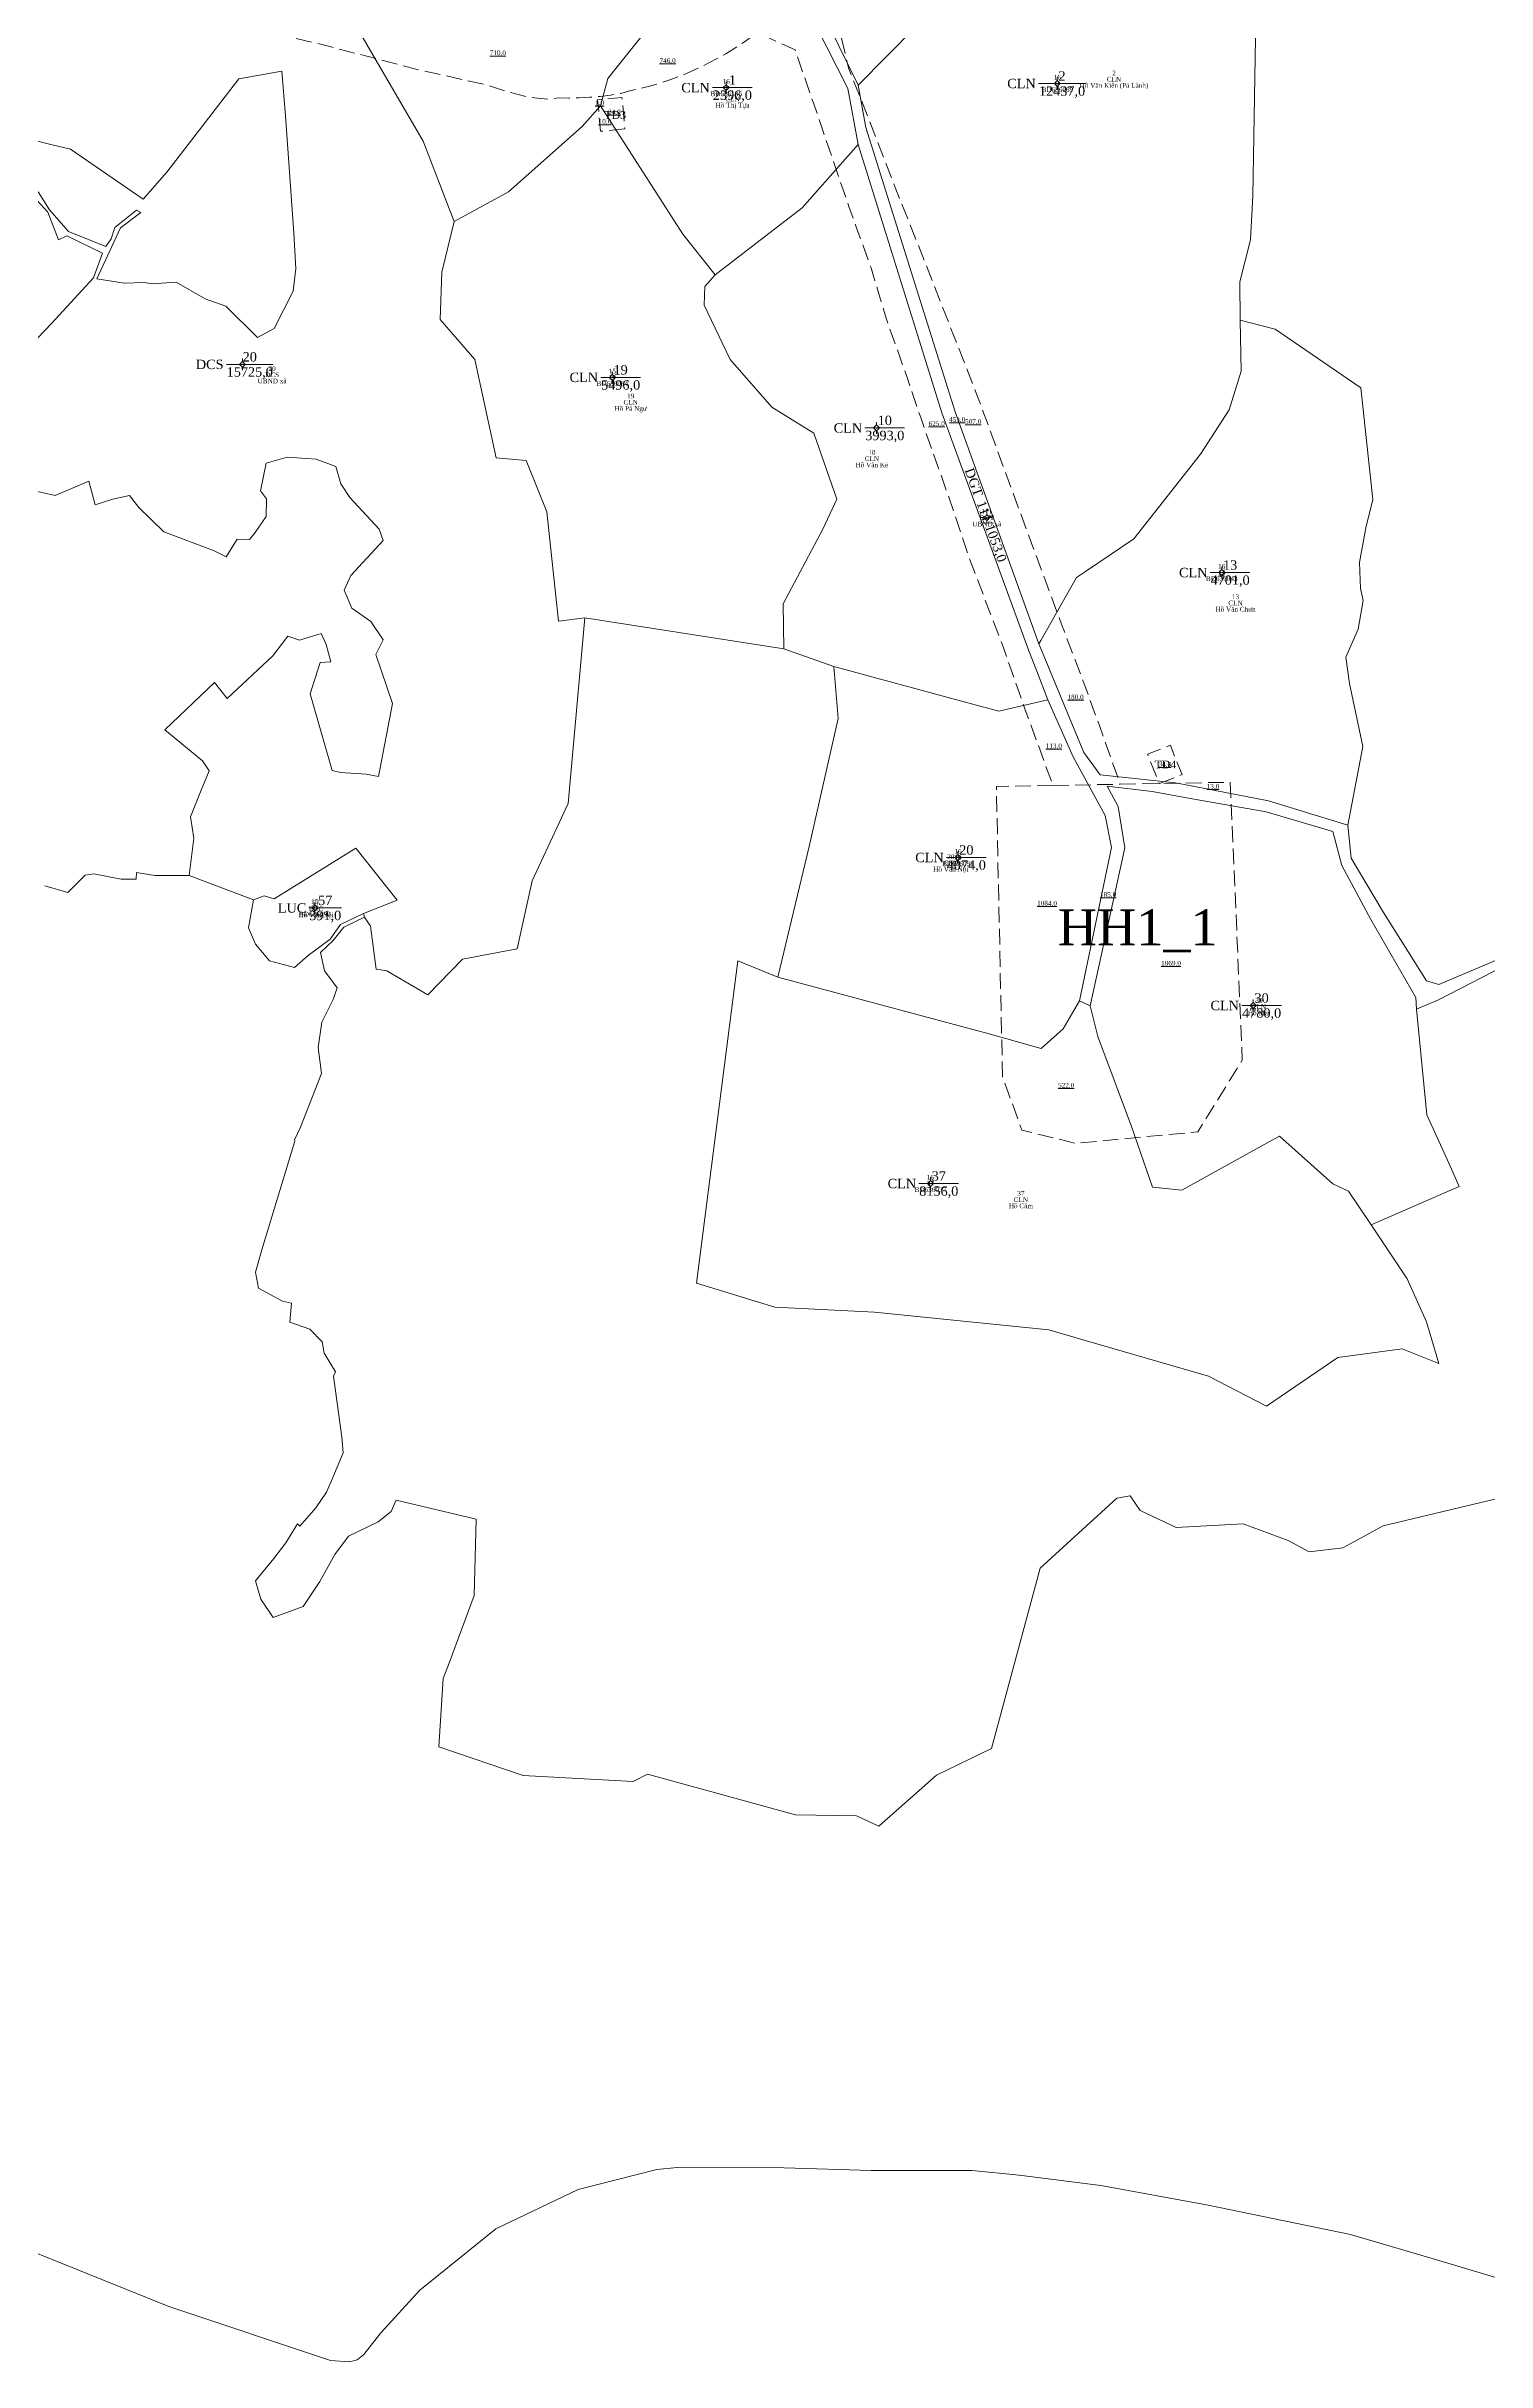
# Model space of a CAD drawing. Header units: metres. Extents: x 543340 to 549474, y 1840490 to 1845220.
# Drawn here: x 547865.7 to 548171.6, y 1840503.9 to 1840995.7 of the extents above; entities that cross this region are included whole.
import ezdxf
from ezdxf.enums import TextEntityAlignment as Align

# ---------------------------------------------------------------- set-up
doc = ezdxf.new("R2010")
doc.units = ezdxf.units.M
doc.header["$MEASUREMENT"] = 0
doc.linetypes.add('DGN Style 3', pattern=[4.697227, 3.355162, -1.342065])
for name, color, linetype, lineweight in [('Level 10', 7, 'Continuous', 0), ('Level 11', 7, 'Continuous', 0), ('Level 13', 7, 'Continuous', 0), ('Level 15', 7, 'Continuous', 0), ('Level 19', 7, 'Continuous', 0), ('Level 2', 7, 'Continuous', 0), ('Level 28', 7, 'Continuous', 0), ('Level 30', 7, 'Continuous', 0), ('Level 4', 7, 'Continuous', 0), ('Level 5', 7, 'Continuous', 0)]:
    doc.layers.add(name, color=color, linetype=linetype, lineweight=lineweight)
doc.styles.add('Style-Times New Roman', font='times.ttf')

# ---------------------------------------------------------------- blocks, each defined once
blk = doc.blocks.new('CENTRD')
at = {"layer": 'Level 11', "linetype": 'Continuous', "lineweight": 0}
h = blk.add_hatch(color=1, dxfattribs=at)
edge = h.paths.add_edge_path()
edge.add_arc((0, 0), 1.5, 0, 360)
at = {"layer": 'Level 11', "color": 1, "linetype": 'Continuous', "lineweight": 0}
for p, q in [((-6.25, 0), (-12.5, 0)), ((0, 6.25), (-6.25, 0)), ((-6.25, 0), (0, -6.25)), ((0, 12.5), (0, 6.25)), ((6.25, 0), (0, 6.25)), ((0, -6.25), (6.25, 0)), ((12.5, 0), (6.25, 0)), ((0, -6.25), (0, -12.5))]:
    blk.add_line(p, q, dxfattribs=at)
blk = doc.blocks.new('N_THUA_325')
at = {"layer": 'Level 13', "color": 1, "linetype": 'Continuous', "lineweight": 0}
blk.add_line((-2.43, 0), (5.98, 0), dxfattribs=at)
at = {"layer": 'Level 13', "color": 5, "linetype": 'Continuous', "lineweight": 0, "style": 'Style-Times New Roman'}
blk.add_text('19', height=2, dxfattribs=at).set_placement((1.78, 1.6), align=Align.MIDDLE_CENTER)
at = {"layer": 'Level 2', "color": 3, "linetype": 'Continuous', "lineweight": 0, "style": 'Style-Times New Roman'}
blk.add_text('CLN', height=2, dxfattribs=at).set_placement((-3.03, 0), align=Align.MIDDLE_RIGHT)
at = {"layer": 'Level 4', "color": 1, "linetype": 'Continuous', "lineweight": 0, "style": 'Style-Times New Roman'}
blk.add_text('5496,0', height=2, dxfattribs=at).set_placement((1.78, -1.6), align=Align.MIDDLE_CENTER)
blk = doc.blocks.new('N_THUA_326')
at = {"layer": 'Level 13', "color": 1, "linetype": 'Continuous', "lineweight": 0}
blk.add_line((-3.4, 0), (6.56, 0), dxfattribs=at)
at = {"layer": 'Level 13', "color": 5, "linetype": 'Continuous', "lineweight": 0, "style": 'Style-Times New Roman'}
blk.add_text('20', height=2, dxfattribs=at).set_placement((1.58, 1.6), align=Align.MIDDLE_CENTER)
at = {"layer": 'Level 2', "color": 3, "linetype": 'Continuous', "lineweight": 0, "style": 'Style-Times New Roman'}
blk.add_text('DCS', height=2, dxfattribs=at).set_placement((-4, 0), align=Align.MIDDLE_RIGHT)
at = {"layer": 'Level 4', "color": 1, "linetype": 'Continuous', "lineweight": 0, "style": 'Style-Times New Roman'}
blk.add_text('15725,0', height=2, dxfattribs=at).set_placement((1.58, -1.6), align=Align.MIDDLE_CENTER)
blk = doc.blocks.new('N_THUA_329')
at = {"layer": 'Level 13', "color": 1, "linetype": 'Continuous', "lineweight": 0}
blk.add_line((-1.2, 0), (5.66, 0), dxfattribs=at)
at = {"layer": 'Level 13', "color": 5, "linetype": 'Continuous', "lineweight": 0, "style": 'Style-Times New Roman'}
blk.add_text('57', height=2, dxfattribs=at).set_placement((2.23, 1.6), align=Align.MIDDLE_CENTER)
at = {"layer": 'Level 2', "color": 3, "linetype": 'Continuous', "lineweight": 0, "style": 'Style-Times New Roman'}
blk.add_text('LUC', height=2, dxfattribs=at).set_placement((-1.8, 0), align=Align.MIDDLE_RIGHT)
at = {"layer": 'Level 4', "color": 1, "linetype": 'Continuous', "lineweight": 0, "style": 'Style-Times New Roman'}
blk.add_text('391,0', height=2, dxfattribs=at).set_placement((2.23, -1.6), align=Align.MIDDLE_CENTER)
blk = doc.blocks.new('N_THUA_332')
at = {"layer": 'Level 13', "color": 1, "linetype": 'Continuous', "lineweight": 0}
blk.add_line((-2.91, 0), (5.5, 0), dxfattribs=at)
at = {"layer": 'Level 13', "color": 5, "linetype": 'Continuous', "lineweight": 0, "style": 'Style-Times New Roman'}
blk.add_text('1', height=2, dxfattribs=at).set_placement((1.3, 1.6), align=Align.MIDDLE_CENTER)
at = {"layer": 'Level 2', "color": 3, "linetype": 'Continuous', "lineweight": 0, "style": 'Style-Times New Roman'}
blk.add_text('CLN', height=2, dxfattribs=at).set_placement((-3.51, 0), align=Align.MIDDLE_RIGHT)
at = {"layer": 'Level 4', "color": 1, "linetype": 'Continuous', "lineweight": 0, "style": 'Style-Times New Roman'}
blk.add_text('2396,0', height=2, dxfattribs=at).set_placement((1.3, -1.6), align=Align.MIDDLE_CENTER)
blk = doc.blocks.new('N_THUA_333')
at = {"layer": 'Level 13', "color": 1, "linetype": 'Continuous', "lineweight": 0}
blk.add_line((-3.99, 0), (5.98, 0), dxfattribs=at)
at = {"layer": 'Level 13', "color": 5, "linetype": 'Continuous', "lineweight": 0, "style": 'Style-Times New Roman'}
blk.add_text('2', height=2, dxfattribs=at).set_placement((1, 1.6), align=Align.MIDDLE_CENTER)
at = {"layer": 'Level 2', "color": 3, "linetype": 'Continuous', "lineweight": 0, "style": 'Style-Times New Roman'}
blk.add_text('CLN', height=2, dxfattribs=at).set_placement((-4.59, 0), align=Align.MIDDLE_RIGHT)
at = {"layer": 'Level 4', "color": 1, "linetype": 'Continuous', "lineweight": 0, "style": 'Style-Times New Roman'}
blk.add_text('12437,0', height=2, dxfattribs=at).set_placement((1, -1.6), align=Align.MIDDLE_CENTER)
blk = doc.blocks.new('N_THUA_334')
at = {"layer": 'Level 13', "color": 1, "linetype": 'Continuous', "lineweight": 0}
blk.add_line((-2.43, 0), (5.98, 0), dxfattribs=at)
at = {"layer": 'Level 13', "color": 5, "linetype": 'Continuous', "lineweight": 0, "style": 'Style-Times New Roman'}
blk.add_text('10', height=2, dxfattribs=at).set_placement((1.78, 1.6), align=Align.MIDDLE_CENTER)
at = {"layer": 'Level 2', "color": 3, "linetype": 'Continuous', "lineweight": 0, "style": 'Style-Times New Roman'}
blk.add_text('CLN', height=2, dxfattribs=at).set_placement((-3.03, 0), align=Align.MIDDLE_RIGHT)
at = {"layer": 'Level 4', "color": 1, "linetype": 'Continuous', "lineweight": 0, "style": 'Style-Times New Roman'}
blk.add_text('3993,0', height=2, dxfattribs=at).set_placement((1.78, -1.6), align=Align.MIDDLE_CENTER)
blk = doc.blocks.new('N_THUA_335')
at = {"layer": 'Level 13', "color": 1, "linetype": 'Continuous', "lineweight": 0}
blk.add_line((-2.43, 0), (5.98, 0), dxfattribs=at)
at = {"layer": 'Level 13', "color": 5, "linetype": 'Continuous', "lineweight": 0, "style": 'Style-Times New Roman'}
blk.add_text('13', height=2, dxfattribs=at).set_placement((1.78, 1.6), align=Align.MIDDLE_CENTER)
at = {"layer": 'Level 2', "color": 3, "linetype": 'Continuous', "lineweight": 0, "style": 'Style-Times New Roman'}
blk.add_text('CLN', height=2, dxfattribs=at).set_placement((-3.03, 0), align=Align.MIDDLE_RIGHT)
at = {"layer": 'Level 4', "color": 1, "linetype": 'Continuous', "lineweight": 0, "style": 'Style-Times New Roman'}
blk.add_text('4701,0', height=2, dxfattribs=at).set_placement((1.78, -1.6), align=Align.MIDDLE_CENTER)
blk = doc.blocks.new('N_THUA_336')
at = {"layer": 'Level 13', "color": 1, "linetype": 'Continuous', "lineweight": 0}
blk.add_line((-2.43, 0), (5.98, 0), dxfattribs=at)
at = {"layer": 'Level 13', "color": 5, "linetype": 'Continuous', "lineweight": 0, "style": 'Style-Times New Roman'}
blk.add_text('20', height=2, dxfattribs=at).set_placement((1.78, 1.6), align=Align.MIDDLE_CENTER)
at = {"layer": 'Level 2', "color": 3, "linetype": 'Continuous', "lineweight": 0, "style": 'Style-Times New Roman'}
blk.add_text('CLN', height=2, dxfattribs=at).set_placement((-3.03, 0), align=Align.MIDDLE_RIGHT)
at = {"layer": 'Level 4', "color": 1, "linetype": 'Continuous', "lineweight": 0, "style": 'Style-Times New Roman'}
blk.add_text('4074,0', height=2, dxfattribs=at).set_placement((1.78, -1.6), align=Align.MIDDLE_CENTER)
blk = doc.blocks.new('N_THUA_337')
at = {"layer": 'Level 13', "color": 1, "linetype": 'Continuous', "lineweight": 0}
blk.add_line((-2.43, 0), (5.98, 0), dxfattribs=at)
at = {"layer": 'Level 13', "color": 5, "linetype": 'Continuous', "lineweight": 0, "style": 'Style-Times New Roman'}
blk.add_text('30', height=2, dxfattribs=at).set_placement((1.78, 1.6), align=Align.MIDDLE_CENTER)
at = {"layer": 'Level 2', "color": 3, "linetype": 'Continuous', "lineweight": 0, "style": 'Style-Times New Roman'}
blk.add_text('CLN', height=2, dxfattribs=at).set_placement((-3.03, 0), align=Align.MIDDLE_RIGHT)
at = {"layer": 'Level 4', "color": 1, "linetype": 'Continuous', "lineweight": 0, "style": 'Style-Times New Roman'}
blk.add_text('4780,0', height=2, dxfattribs=at).set_placement((1.78, -1.6), align=Align.MIDDLE_CENTER)
blk = doc.blocks.new('N_THUA_338')
at = {"layer": 'Level 13', "color": 1, "linetype": 'Continuous', "lineweight": 0}
blk.add_line((-2.43, 0), (5.98, 0), dxfattribs=at)
at = {"layer": 'Level 13', "color": 5, "linetype": 'Continuous', "lineweight": 0, "style": 'Style-Times New Roman'}
blk.add_text('37', height=2, dxfattribs=at).set_placement((1.78, 1.6), align=Align.MIDDLE_CENTER)
at = {"layer": 'Level 2', "color": 3, "linetype": 'Continuous', "lineweight": 0, "style": 'Style-Times New Roman'}
blk.add_text('CLN', height=2, dxfattribs=at).set_placement((-3.03, 0), align=Align.MIDDLE_RIGHT)
at = {"layer": 'Level 4', "color": 1, "linetype": 'Continuous', "lineweight": 0, "style": 'Style-Times New Roman'}
blk.add_text('8156,0', height=2, dxfattribs=at).set_placement((1.78, -1.6), align=Align.MIDDLE_CENTER)
blk = doc.blocks.new('N_THUA_339')
at = {"layer": 'Level 13', "color": 5, "linetype": 'Continuous', "lineweight": 0, "style": 'Style-Times New Roman'}
blk.add_text('111', height=2, rotation=289.8849, dxfattribs=at).set_placement((0.28, -0.77), align=Align.MIDDLE_RIGHT)
at = {"layer": 'Level 13', "color": 1, "linetype": 'Continuous', "lineweight": 0, "style": 'Style-Times New Roman'}
blk.add_text('/', height=2, rotation=289.8849, dxfattribs=at).set_placement((0.41, -1.14), align=Align.MIDDLE_CENTER)
at = {"layer": 'Level 2', "color": 3, "linetype": 'Continuous', "lineweight": 0, "style": 'Style-Times New Roman'}
blk.add_text('DGT ', height=2, rotation=289.8849, dxfattribs=at).set_placement((-1.42, 3.91), align=Align.MIDDLE_RIGHT)
at = {"layer": 'Level 4', "color": 1, "linetype": 'Continuous', "lineweight": 0, "style": 'Style-Times New Roman'}
blk.add_text('1053,0', height=2, rotation=289.8849, dxfattribs=at).set_placement((0.54, -1.5), align=Align.MIDDLE_LEFT)

msp = doc.modelspace()

# ---------------------------------------------------------------- linework, layer by layer
at = {"layer": 'Level 10', "color": 7, "lineweight": 0}
for p, q in [((547980.04, 1840874.3), (548022.35, 1840867.73)), ((548022.35, 1840867.73), (548032.96, 1840863.99)), ((547896, 1840819.61), (547909.67, 1840814.42)), ((547933.03, 1840811.54), (547933.24, 1840810.74)), ((548085.11, 1840793), (548087.39, 1840791.94))]:
    msp.add_line(p, q, dxfattribs=at)
at = {"layer": 'Level 10', "color": 7, "lineweight": 0, "flags": 128}
for points in [[(548119.28, 1840937.58), (548119.21, 1840945.67), (548121.48, 1840954.63), (548121.96, 1840963.96), (548123.15, 1841035.37), (548123.68, 1841040.83), (548124.85, 1841043.04), (548126.97, 1841045.74), (548131.44, 1841047.96), (548142.52, 1841052.21)], [(547893.45, 1841029.41), (547900.77, 1841025.05), (547909.3, 1841018.35), (547927.48, 1841006.87), (547945.69, 1840975.54), (547952.29, 1840958.52)], [(547983.36, 1840983.07), (547984.93, 1840988.87), (548001.37, 1841009.45), (548011.9, 1841026.69)], [(548038.15, 1840987.46), (548050.37, 1840999.86), (548064.02, 1841013.72), (548074.88, 1841024.74)], [(548029.21, 1841000), (548035.9, 1840986.74), (548038.15, 1840974.83)], [(548031.98, 1841000), (548031.99, 1841000), (548038.15, 1840987.46)], [(547863.95, 1840964.82), (547866.34, 1840960.98), (547870.37, 1840956.41), (547878.27, 1840953.19), (547879.41, 1840954.79), (547880.24, 1840957.26), (547884.82, 1840960.89), (547885.72, 1840960.43), (547881.39, 1840957.14), (547876.36, 1840946.33), (547882.18, 1840945.39), (547886.45, 1840945.56), (547888.17, 1840945.26), (547893.21, 1840945.6), (547899.42, 1840942.11), (547903.81, 1840940.49), (547910.5, 1840933.84), (547914.05, 1840935.81), (547918.1, 1840943.68), (547918.67, 1840948.49), (547918.25, 1840956.03), (547916.5, 1840980.93), (547915.69, 1840990.41), (547906.55, 1840988.8), (547891.28, 1840969), (547886.21, 1840963.28), (547870.78, 1840973.85), (547866.89, 1840974.78), (547861.9, 1840976.05)], [(547952.29, 1840958.52), (547963.83, 1840964.81), (547979.49, 1840978.69), (547983.36, 1840983.07)], [(547983.36, 1840983.07), (548000.88, 1840955.84), (548007.74, 1840947.2)], [(548038.15, 1840987.46), (548039.77, 1840978.45), (548058.71, 1840918.07), (548076.52, 1840868.83)], [(548007.74, 1840947.2), (548026.2, 1840961.4), (548038.15, 1840974.83)], [(548038.15, 1840974.83), (548055.9, 1840917.87), (548074.4, 1840867.28), (548076.05, 1840863), (548078.4, 1840856.92)], [(547863.85, 1840933.81), (547866.73, 1840936.87), (547875.7, 1840946.55), (547877.61, 1840951.76), (547870.03, 1840955.46), (547868.24, 1840954.59), (547865.96, 1840960.49), (547862.87, 1840963.92)], [(547952.29, 1840958.52), (547949.69, 1840947.73), (547949.35, 1840937.71), (547956.71, 1840929.21), (547961.19, 1840908.34), (547967.56, 1840907.74), (547972, 1840896.87), (547974.49, 1840873.59), (547980.04, 1840874.3)], [(548022.35, 1840867.73), (548022.2, 1840877.29), (548030.6, 1840893.18), (548033.62, 1840899.52), (548028.69, 1840913.58), (548019.76, 1840919.07), (548010.96, 1840929.19), (548005.38, 1840940.77), (548005.57, 1840944.68), (548007.74, 1840947.2)], [(548076.52, 1840868.83), (548076.91, 1840869.51), (548084.51, 1840882.91), (548086.6, 1840884.32), (548096.69, 1840891.12), (548110.86, 1840909.06), (548116.91, 1840918.47), (548119.46, 1840926.73), (548119.28, 1840937.58)], [(548119.28, 1840937.58), (548126.71, 1840935.67), (548144.94, 1840923.19), (548147.47, 1840899.46), (548145.96, 1840893.46), (548144.59, 1840886.11), (548144.81, 1840880.52), (548145.37, 1840878.01), (548144.34, 1840871.92), (548141.7, 1840866), (548142.53, 1840860.37), (548145.31, 1840847.02), (548142.17, 1840830.31)], [(547896, 1840819.61), (547897.03, 1840827.5), (547896.27, 1840832.04), (547898.52, 1840837.7), (547900.25, 1840841.82), (547898.84, 1840843.98), (547890.8, 1840850.51), (547901.39, 1840860.57), (547904.05, 1840857.2), (547913.75, 1840866.22), (547916.98, 1840870.43), (547919.41, 1840869.56), (547924.06, 1840871.02), (547925.1, 1840868.63), (547926.12, 1840865.01), (547923.86, 1840864.84), (547921.73, 1840858.15), (547926.37, 1840841.89), (547928.12, 1840841.45), (547933.64, 1840841.11), (547936.25, 1840840.62), (547939.19, 1840856.12), (547935.64, 1840866.53), (547937.21, 1840869.63), (547934.6, 1840873.57), (547930.54, 1840876.35), (547928.93, 1840880.19), (547930.38, 1840883.34), (547937.19, 1840890.73), (547936.38, 1840893.14), (547930.13, 1840899.86), (547928.19, 1840902.79), (547927.15, 1840906.45), (547923.01, 1840908.05), (547916.83, 1840908.42), (547912.35, 1840907.17), (547911.19, 1840901.28), (547912.42, 1840899.61), (547912.39, 1840895.87), (547909.99, 1840892.45), (547908.79, 1840890.96), (547906.19, 1840891.05), (547903.87, 1840887.31), (547901.15, 1840888.6), (547890.6, 1840892.56), (547885.31, 1840897.79), (547883.32, 1840900.31), (547879.76, 1840899.52), (547876.05, 1840898.36), (547874.72, 1840903.32), (547867.56, 1840900.29), (547856.38, 1840902.88)], [(547933.24, 1840810.74), (547934.53, 1840808.8), (547935.75, 1840799.7), (547937.98, 1840799.35), (547946.74, 1840794.24), (547954.04, 1840801.82), (547965.71, 1840803.99), (547968.89, 1840818.49), (547976.52, 1840834.91), (547980.04, 1840874.3)], [(548076.52, 1840868.83), (548077.58, 1840866.25), (548086.04, 1840845.72), (548089.56, 1840840.98), (548105.55, 1840839.3), (548107.35, 1840838.95), (548125.28, 1840835.42), (548142.17, 1840830.31)], [(548021.08, 1840797.97), (548027.71, 1840825.75), (548033.87, 1840852.95), (548032.96, 1840863.99)], [(548032.96, 1840863.99), (548063.01, 1840855.84), (548067.98, 1840854.49), (548078.4, 1840856.92)], [(548085.11, 1840793), (548091.93, 1840825.54), (548090.62, 1840832.31), (548083.83, 1840844.83), (548078.4, 1840856.92)], [(548087.39, 1840791.94), (548094.79, 1840825.49), (548093.36, 1840834.26), (548091, 1840838.6), (548100.55, 1840837.43), (548108.27, 1840836.05), (548124.79, 1840833.1), (548138.96, 1840828.94), (548140.84, 1840821.73), (548147.06, 1840810.23), (548156.62, 1840793.68), (548156.75, 1840791.19)], [(548156.75, 1840791.19), (548161.37, 1840793.19), (548175.31, 1840800.32), (548194.35, 1840809.38), (548200.78, 1840806.98), (548210.7, 1840803.53), (548224.66, 1840802.95), (548231.68, 1840802.62), (548250.78, 1840803.76), (548260.74, 1840802.69), (548261.77, 1840805.4), (548251.28, 1840805.7), (548231.9, 1840803.94), (548224.35, 1840804.11), (548211.46, 1840805.99), (548201.89, 1840809.31), (548194.5, 1840811.6), (548174.33, 1840801.87), (548161.49, 1840796.42), (548158.87, 1840797.23), (548149.71, 1840811.7), (548142.84, 1840823.3), (548142.17, 1840830.31)], [(547933.03, 1840811.54), (547940.16, 1840814.34), (547931.41, 1840825.39), (547914.04, 1840814.63), (547911.94, 1840815.28), (547909.67, 1840814.42)], [(547865.32, 1840817.4), (547870.21, 1840815.96), (547873.9, 1840819.63), (547875.78, 1840819.95), (547881.58, 1840818.79), (547884.72, 1840818.81), (547884.84, 1840820.21), (547888.72, 1840819.59), (547896, 1840819.61)], [(547909.67, 1840814.42), (547908.59, 1840808.47), (547910.13, 1840805.02), (547913.05, 1840801.45), (547918.39, 1840800.03), (547921.26, 1840802.62), (547925.94, 1840806.06), (547928.16, 1840809.16), (547933.03, 1840811.54)], [(547933.24, 1840810.74), (547928.88, 1840808.6), (547926.57, 1840805.81), (547923.88, 1840803.25), (547924.76, 1840799.33), (547927.43, 1840795.73), (547926.61, 1840793.24), (547924.17, 1840788.41), (547923.44, 1840783.07), (547924.1, 1840777.57), (547919.65, 1840766.12), (547918.36, 1840763.46), (547918.46, 1840763.22), (547918.36, 1840762.97), (547911.45, 1840740.08), (547910.1, 1840735.37), (547910.73, 1840731.91), (547915.84, 1840729.18), (547917.76, 1840728.76), (547917.38, 1840724.7), (547921.66, 1840723.24), (547924.23, 1840720.55), (547924.67, 1840718.12), (547927.1, 1840714.2), (547926.65, 1840713.24), (547928.43, 1840700.27), (547928.7, 1840696.94), (547926.18, 1840690.87), (547925.2, 1840688.58), (547922.89, 1840685.25), (547919.5, 1840681.42), (547919, 1840681.88), (547916.54, 1840677.87), (547914.02, 1840674.52), (547910.1, 1840669.81), (547911.22, 1840665.91), (547913.86, 1840662), (547920.23, 1840664.3), (547923.79, 1840669.65), (547926.93, 1840675.4), (547929.84, 1840679.28), (547936.15, 1840682.31), (547938.91, 1840684.47), (547939.97, 1840686.93), (547956.99, 1840682.91), (547956.55, 1840666.67), (547951.29, 1840652.52), (547949.99, 1840649.01), (547949.02, 1840634.52), (547966.98, 1840628.41), (547990.32, 1840627.13), (547993.39, 1840628.69), (548024.82, 1840620.06), (548037.75, 1840619.87), (548042.48, 1840617.68), (548054.77, 1840628.47), (548066.47, 1840634.2), (548076.75, 1840672.48), (548093.04, 1840687.35), (548095.93, 1840687.82), (548098.01, 1840684.71), (548105.65, 1840681.11), (548119.89, 1840681.88), (548129.5, 1840678.37), (548133.91, 1840675.91), (548141.05, 1840676.82), (548149.65, 1840681.46), (548245.75, 1840704.38)], [(548147.08, 1840745.36), (548154.75, 1840733.91), (548158.83, 1840724.8), (548161.49, 1840715.94), (548153.67, 1840719.05), (548140.02, 1840717.18), (548124.85, 1840706.87), (548112.57, 1840713.26), (548086.13, 1840720.92), (548078.62, 1840723.11), (548041.58, 1840726.86), (548020.43, 1840727.89), (548003.81, 1840732.99), (548012.57, 1840801.47), (548021.08, 1840797.97)], [(548021.08, 1840797.97), (548063.55, 1840786.58), (548065.14, 1840786.15), (548077.01, 1840782.85), (548081.7, 1840787.01), (548085.11, 1840793)], [(548087.39, 1840791.94), (548089.07, 1840785.43), (548096.18, 1840766.29), (548100.68, 1840753.42), (548106.91, 1840752.78), (548125.18, 1840762.87), (548127.61, 1840764.21), (548138.93, 1840754.12), (548142.26, 1840752.55), (548147.08, 1840745.36)], [(548147.08, 1840745.36), (548165.8, 1840753.57), (548163.34, 1840759.15), (548158.91, 1840768.79), (548156.75, 1840791.19)], [(548184.02, 1840518.66), (548160.09, 1840525.84), (548142.69, 1840530.91), (548112.09, 1840537.22), (548089.7, 1840541.32), (548072.29, 1840543.54), (548062.33, 1840544.5), (548040.9, 1840544.5), (548022.39, 1840545.13), (547999.64, 1840545.14), (547995.32, 1840544.71), (547978.63, 1840540.46), (547961.17, 1840532.14), (547945.01, 1840519.12), (547936.69, 1840510.02), (547933.12, 1840505.47), (547931.67, 1840504.34), (547930.05, 1840503.92), (547926, 1840504.18), (547891.67, 1840515.63), (547867.95, 1840525.19), (547860.94, 1840528.01)]]:
    msp.add_lwpolyline(points, dxfattribs=at)
at = {"layer": 'Level 30', "color": 5, "linetype": 'DGN Style 3', "lineweight": 13}
for p, q in [((548079.5, 1840838.73), (548093.78, 1840838.98)), ((548093.78, 1840838.98), (548102.08, 1840839.13))]:
    msp.add_line(p, q, dxfattribs=at)
at = {"layer": 'Level 30', "color": 5, "linetype": 'DGN Style 3', "lineweight": 13, "flags": 128}
for points in [[(547831.23, 1841014.87), (547845.66, 1841012.11), (547868.29, 1841007.47), (547887, 1841003.9), (547909.89, 1840999.24), (547918.72, 1840997.39), (547925.86, 1840995.67), (547944.16, 1840990.88), (547959.62, 1840987.4), (547963.13, 1840986.22), (547963.47, 1840986.1), (547965.63, 1840985.58), (547966.17, 1840985.43), (547967.79, 1840985.01), (547969.99, 1840984.68), (547972.21, 1840984.51), (547974.45, 1840984.76), (547976.66, 1840984.73), (547978.88, 1840984.78), (547981.09, 1840984.9), (547983.3, 1840985.09), (547985.5, 1840985.36), (547987.68, 1840985.7), (547989.82, 1840986.31), (547991.98, 1840986.79), (547994.11, 1840987.35), (547995.53, 1840987.76), (547996.23, 1840987.97), (547998.33, 1840988.67), (548000.4, 1840989.43), (548002.44, 1840990.27), (548006.42, 1840992.18), (548008.37, 1840993.22), (548010.01, 1840994.15), (548012.16, 1840995.48), (548014, 1840996.7), (548015.8, 1840997.98), (548017.6, 1840998.21), (548024.72, 1840994.96), (548028.68, 1840983.49), (548036.16, 1840961.69), (548040.86, 1840948.65), (548044.13, 1840937.79), (548048.44, 1840925.58), (548051.4, 1840916.86), (548057.15, 1840900.58), (548061.8, 1840886.83), (548068.91, 1840868.14), (548073.24, 1840855.78), (548073.24, 1840855.78), (548079.5, 1840838.73)], [(548033.47, 1841001.99), (548036.14, 1840990.93), (548041.69, 1840976.92), (548046.11, 1840965.36), (548051.29, 1840952.49), (548060.14, 1840929.89), (548063.5, 1840921.32), (548074.46, 1840891.5), (548081.41, 1840872.75), (548086.07, 1840860.5), (548089.36, 1840851.46), (548093.05, 1840841.04), (548093.78, 1840838.98)], [(547988.58, 1840978.18), (547983.4, 1840977.68), (547982.77, 1840984.35), (547987.94, 1840984.85), (547988.58, 1840978.18)], [(548102.12, 1840839.13), (548106.92, 1840841.04), (548104.44, 1840847.27), (548099.61, 1840845.34), (548102.08, 1840839.13)], [(548079.5, 1840838.73), (548067.48, 1840838.51), (548068.79, 1840776.78), (548072.91, 1840765.5), (548084.35, 1840762.71), (548110.28, 1840765.14), (548119.73, 1840780.4), (548117.18, 1840839.4), (548102.12, 1840839.13)], [(548102.08, 1840839.13), (548102.08, 1840839.12), (548102.12, 1840839.13)]]:
    msp.add_lwpolyline(points, dxfattribs=at)

# ---------------------------------------------------------------- block references
at = {"layer": 'Level 11', "color": 1, "linetype": 'Continuous', "lineweight": 0, "xscale": 0.1, "yscale": 0.1, "zscale": 0.1}
for p in [(548010.1, 1840986.94), (548080.43, 1840987.82), (547907.3, 1840928.16), (547985.89, 1840925.4), (548042, 1840914.66), (548065.44, 1840895.6), (548115.36, 1840883.94), (548059.32, 1840823.42), (547922.68, 1840812.71), (548122.05, 1840791.98), (548053.47, 1840754.17)]:
    msp.add_blockref('CENTRD', p, dxfattribs=at)
at = {"layer": 'Level 2', "color": 3, "linetype": 'Continuous', "lineweight": 0}
for name, p in [('N_THUA_332', (548010.1, 1840986.94)), ('N_THUA_333', (548080.43, 1840987.82)), ('N_THUA_326', (547907.3, 1840928.16)), ('N_THUA_325', (547985.89, 1840925.4)), ('N_THUA_334', (548042, 1840914.66)), ('N_THUA_339', (548065.44, 1840895.6)), ('N_THUA_335', (548115.36, 1840883.94)), ('N_THUA_336', (548059.32, 1840823.42)), ('N_THUA_329', (547922.68, 1840812.71)), ('N_THUA_337', (548122.05, 1840791.98)), ('N_THUA_338', (548053.47, 1840754.17))]:
    msp.add_blockref(name, p, dxfattribs=at)

# ---------------------------------------------------------------- texts
at = {"layer": 'Level 15', "color": 1, "linetype": 'Continuous', "lineweight": 0, "char_height": 1, "attachment_point": 5, "style": 'Style-Times New Roman'}
for s, insert, line_spacing_factor in [('2\\PCLN\\PHồ Văn Kiên (Pả Lành)', (548092.47, 1840988.57), 0.790495), ('1\\PCLN\\PHồ Thị Tựa', (548011.44, 1840984.41), 0.790495), ('20\\PDCS\\PUBND xã', (547913.62, 1840925.95), 0.790495), ('19\\PCLN\\PHồ Pá Ngư', (547989.8, 1840919.95), 0.790495), ('10\\PCLN\\PHồ Văn Kè', (548041.03, 1840908.12), 0.790495), ('111\\PDGT\\PUBND xã', (548065.44, 1840895.59), 0.790495), ('13\\PCLN\\PHồ Văn Chưn', (548118.29, 1840877.47), 0.790495), ('20\\PCLN\\PHồ Văn Nội', (548057.8, 1840822.13), 0.790495), ('57\\PLUC\\PHồ Văn Nội', (547922.96, 1840812.41), 0.784505), ('30\\PCLN\\PHồ Mát', (548123.25, 1840791.72), 0.790495), ('37\\PCLN\\PHồ Căm', (548072.69, 1840750.74), 0.790495)]:
    msp.add_mtext(s, dxfattribs=dict(at, insert=insert, line_spacing_factor=line_spacing_factor))
at = {"layer": 'Level 19', "color": 2, "linetype": 'Continuous', "lineweight": 0, "char_height": 1, "attachment_point": 5, "line_spacing_factor": 0.790495, "style": 'Style-Times New Roman'}
for s, insert in [('16\\P1\\PBĐ636136', (548010.1, 1840986.94)), ('16\\P2\\PBĐ636069', (548080.43, 1840987.82)), ('15\\P19\\PBĐ636084', (547985.89, 1840925.4)), ('16\\P13\\PBĐ636043', (548115.36, 1840883.94)), ('16\\P20\\PBĐ636091', (548059.32, 1840823.42)), ('15\\P57\\PBĐ636090', (547922.68, 1840812.71)), ('16\\P37\\PBĐ636037', (548053.47, 1840754.17))]:
    msp.add_mtext(s, dxfattribs=dict(at, insert=insert))
at = {"layer": 'Level 28', "color": 1, "lineweight": 0, "style": 'Style-Times New Roman'}
for s, height, p in [('TD3', 1.667, (547984.21, 1840980.29)), ('TD4', 1.667, (548101.08, 1840842.33)), ('HH1_1', 7.634, (548080.55, 1840804.77))]:
    msp.add_text(s, height=height, dxfattribs=at).set_placement(p)
at = {"layer": 'Level 5', "color": 5, "linetype": 'Continuous', "lineweight": 0, "style": 'Style-Times New Roman'}
for s, p in [('%%u710,0%%U', (547961.57, 1840994.34)), ('%%u746,0%%U', (547997.65, 1840992.67)), ('%%u1,0%%U', (547983.18, 1840983.71)), ('%%u10,0%%U', (547984.32, 1840979.76)), ('%%u24,0%%U', (547986.34, 1840981.78)), ('%%u625,0%%U', (548054.81, 1840915.57)), ('%%u453,0%%U', (548059.14, 1840916.45)), ('%%u507,0%%U', (548062.55, 1840916.03)), ('%%u180,0%%U', (548084.32, 1840857.51)), ('%%u113,0%%U', (548079.68, 1840847.13)), ('%%u34,0%%U', (548103.27, 1840843.23)), ('%%u13,0%%U', (548113.5, 1840838.53)), ('%%u185,0%%U', (548091.22, 1840815.57)), ('%%u1084,0%%U', (548078.24, 1840813.71)), ('%%u1869,0%%U', (548104.58, 1840800.96)), ('%%u522,0%%U', (548082.31, 1840775.04))]:
    msp.add_text(s, height=1, dxfattribs=at).set_placement(p, align=Align.MIDDLE_CENTER)

doc.saveas('drawing.dxf')
